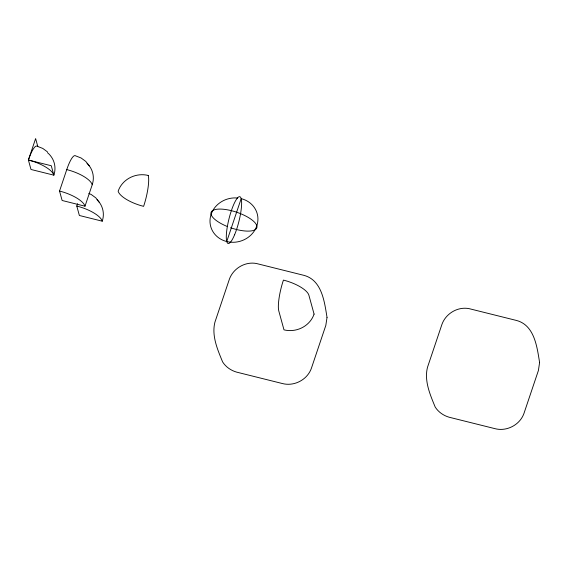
<?xml version="1.0" encoding="UTF-8"?>
<svg xmlns="http://www.w3.org/2000/svg" width="568" height="568" viewBox="0 0 568 568"><rect width="100%" height="100%" fill="white"/><g stroke="black" fill="none" stroke-linecap="round" stroke-linejoin="round"><path stroke-width="0.85" d="M47.407 151.833L42.777 148.433L37.296 146.303A24.126 5.133 -76 0 0 28.4 160.034L51.269 165.742L53.861 175.171L30.991 169.47L28.4 160.034L35.621 138.578L37.779 146.438M87.039 163.307A24.126 22.053 -15.4 0 1 92.222 184.742L85.001 206.198L62.132 200.49L59.533 191.061L66.754 169.605A24.126 5.133 -76 0 1 75.65 155.873L81.132 158.003L85.761 161.404L89.233 165.835M226.739 241.556L241.18 198.644A24.126 22.053 -15.4 0 1 251.02 234.96A24.126 22.053 -15.4 0 1 211.182 227.988A24.126 22.053 -15.4 0 1 237.694 198.033M97.064 199.751A24.126 22.053 -15.4 0 1 102.24 221.186L79.371 215.485L76.779 206.049A24.126 5.133 -76 0 1 77.603 203.706M88.807 193.532L91.157 194.448L95.786 197.849L99.251 202.279M47.428 152.614A24.126 22.053 -15.4 0 1 53.861 175.171A24.126 8.328 18.6 0 0 28.4 160.034M227.605 226.632A24.126 8.328 18.6 0 1 217.274 209.201A24.126 8.328 18.6 0 1 255.728 223.622A24.126 8.328 18.6 0 1 230.551 227.732M66.754 169.605A24.126 8.328 18.6 0 1 92.222 184.742M59.533 191.061A24.126 8.328 18.6 0 1 85.001 206.198M76.779 206.049A24.126 8.328 18.6 0 1 102.24 221.186M327.026 317.398L325.826 325.393L311.385 368.305C307.324 379.822 294.096 386.68 282.317 383.521L236.579 372.111C230.927 370.478 225.823 366.956 222.635 361.951C217.544 349.59 211.452 335.674 214.938 322.134L229.38 279.222C233.476 267.748 246.626 260.485 258.44 264.006L304.178 275.416C322.063 280.365 324.505 302.098 327.026 317.398M539.6 362.519L538.4 370.514L523.959 413.426C519.897 424.942 506.67 431.801 494.898 428.641L449.16 417.231C443.501 415.599 438.397 412.077 435.209 407.071C430.125 394.71 424.026 380.794 427.512 367.248L441.954 324.335C446.05 312.869 459.2 305.605 471.014 309.12L516.759 320.529C534.637 325.485 537.08 347.218 539.6 362.519M314.083 314.104L308.893 295.239A24.126 8.328 18.6 0 0 283.432 280.102A24.126 5.133 -76 0 0 278.803 310.987L283.993 329.852A24.126 22.053 -15.4 0 0 314.083 314.104M234.598 234.761A24.126 5.133 -76 0 0 240.264 196.933A24.126 5.133 -76 0 0 227.022 228.599A24.126 5.133 -76 0 0 234.598 234.761M148.234 175.455A24.126 22.053 -15.4 0 0 118.144 191.21A24.126 8.328 18.6 0 0 143.612 206.347A24.126 5.133 -76 0 0 148.234 175.455"/></g></svg>
